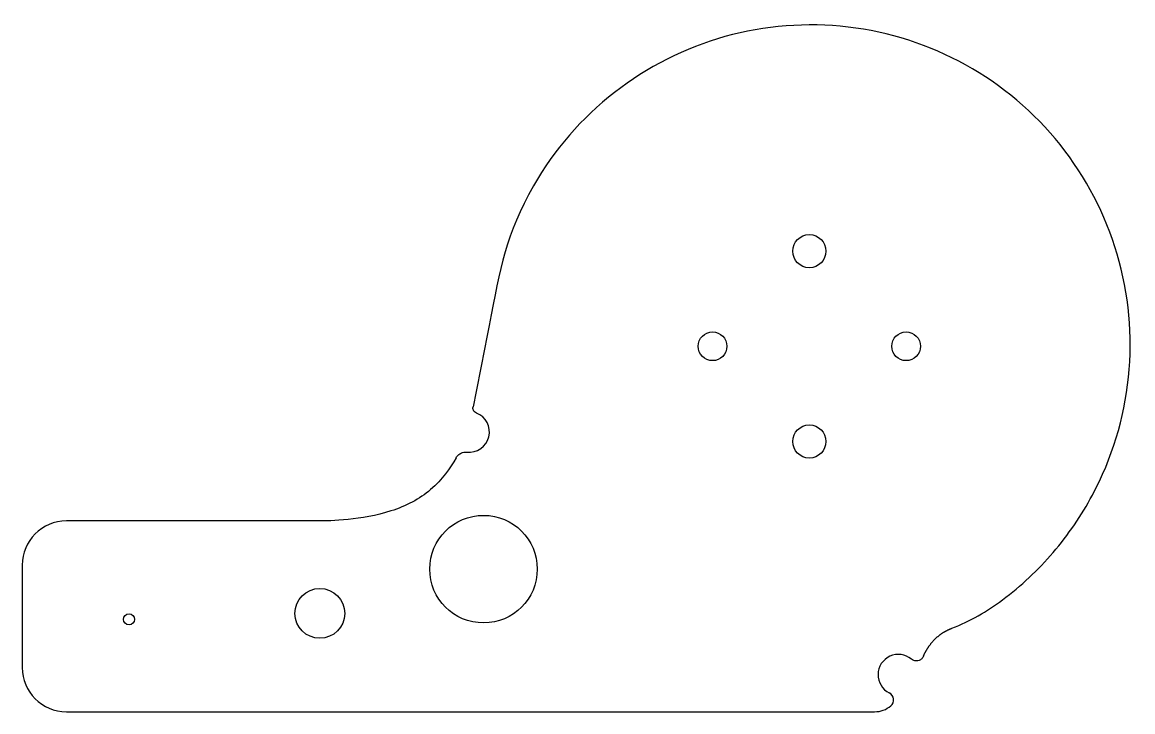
# Model space of a CAD drawing. Header units: millimetres. Extents: x -57.8 to -7.6, y 5 to 36.2.
import ezdxf

# ---------------------------------------------------------------- set-up
doc = ezdxf.new("R2010")
doc.units = ezdxf.units.MM
doc.layers.get('0').update_dxf_attribs({"linetype": 'CONTINUOUS'})

msp = doc.modelspace()

# ---------------------------------------------------------------- linework, layer by layer
for p, q in [((-44.382, 13.67), (-55.838, 13.67)), ((-57.838, 11.67), (-57.838, 7.048)), ((-55.838, 5.048), (-19.297, 5.048))]:
    msp.add_line(p, q)
for centre, radius in [((-22.25, 25.86), 0.75), ((-26.625, 21.56), 0.65), ((-17.875, 21.56), 0.65), ((-22.25, 17.26), 0.75), ((-36.981, 11.491), 2.43), ((-44.382, 9.493), 1.125), ((-53.007, 9.222), 0.25)]:
    msp.add_circle(centre, radius)
for centre, radius, start, end in [((-37.631, 17.687), 0.917, -96.3234, 68.914), ((-55.838, 11.67), 2, 90, 180), ((-19.39, 17.936), 9.792, 291.5059, 306.8597), ((-18.227, 6.721), 0.917, 50.0028, 243.7266), ((-55.838, 7.048), 2, 180, 270), ((-18.788, 5.585), 0.35, -49.5498, 63.7266), ((-19.297, 6.183), 1.135, 270, 310.4502)]:
    msp.add_arc(centre, radius, start, end)
for points, degree, knots in [([(-13.516, 10.102), (-12.677, 10.731), (-11.909, 11.45), (-10.542, 13.041), (-9.947, 13.91), (-8.565, 16.49), (-8.01, 18.301), (-7.625, 22.035), (-7.799, 23.921), (-8.861, 27.524), (-9.738, 29.205), (-12.089, 32.137), (-13.539, 33.36), (-16.827, 35.181), (-18.633, 35.763), (-22.366, 36.2), (-24.256, 36.053), (-27.878, 35.042), (-29.574, 34.187), (-32.541, 31.875), (-33.785, 30.442), (-35.99, 26.587), (-36.206, 25.162), (-36.972, 21.277), (-37.214, 20.051), (-37.456, 18.824)], 3, [-6.680872, -6.680872, -6.680872, -6.680872, -6.347864, -6.347864, -6.014648, -6.014648, -5.418792, -5.418792, -4.823012, -4.823012, -4.226467, -4.226467, -3.630052, -3.630052, -3.033409, -3.033409, -2.437177, -2.437177, -1.839982, -1.839982, -1.243462, -1.243462, -0.430626, -0.430626, -0.055627, -0.055627, -0.055627, -0.055627]), ([(-37.301, 18.543), (-37.331, 18.554), (-37.359, 18.572), (-37.406, 18.617), (-37.425, 18.643), (-37.449, 18.697), (-37.456, 18.722), (-37.462, 18.773), (-37.461, 18.799), (-37.456, 18.824)], 3, [0, 0, 0, 0, 0.00976611, 0.00976611, 0.01953222, 0.01953222, 0.02728103, 0.02728103, 0.03502984, 0.03502984, 0.03502984, 0.03502984]), ([(-38.223, 16.522), (-38.192, 16.579), (-38.149, 16.629), (-38.047, 16.71), (-37.989, 16.741), (-37.863, 16.777), (-37.797, 16.783), (-37.732, 16.776)], 3, [0, 0, 0, 0, 0.01953222, 0.01953222, 0.03906445, 0.03906445, 0.05878852, 0.05878852, 0.05878852, 0.05878852]), ([(-38.223, 16.522), (-38.486, 16.053), (-38.839, 15.543), (-39.884, 14.653), (-40.475, 14.341), (-42.48, 13.699), (-43.943, 13.67), (-44.382, 13.67)], 3, [-0.2754377, -0.2754377, -0.2754377, -0.2754377, -0.2015694, -0.2015694, -0.1318554, -0.1318554, 0, 0, 0, 0]), ([(-17.09, 7.555), (-17.064, 7.618), (-16.989, 7.778), (-16.851, 8.016), (-16.626, 8.303), (-16.355, 8.539), (-16.094, 8.698), (-15.901, 8.786), (-15.8, 8.826)], 5, [-0.7220867, -0.7220867, -0.7220867, -0.7220867, -0.7220867, -0.7220867, -0.6, -0.4, -0.2, 0, 0, 0, 0, 0, 0]), ([(-17.09, 7.555), (-17.108, 7.513), (-17.134, 7.475), (-17.199, 7.411), (-17.237, 7.385), (-17.322, 7.351), (-17.367, 7.342), (-17.453, 7.342), (-17.494, 7.349), (-17.57, 7.377), (-17.606, 7.398), (-17.637, 7.424)], 3, [0, 0, 0, 0, 0.01367256, 0.01367256, 0.02734511, 0.02734511, 0.04101767, 0.04101767, 0.05325581, 0.05325581, 0.06549394, 0.06549394, 0.06549394, 0.06549394])]:
    msp.add_open_spline(points, degree=degree, knots=knots)

doc.saveas('drawing.dxf')
